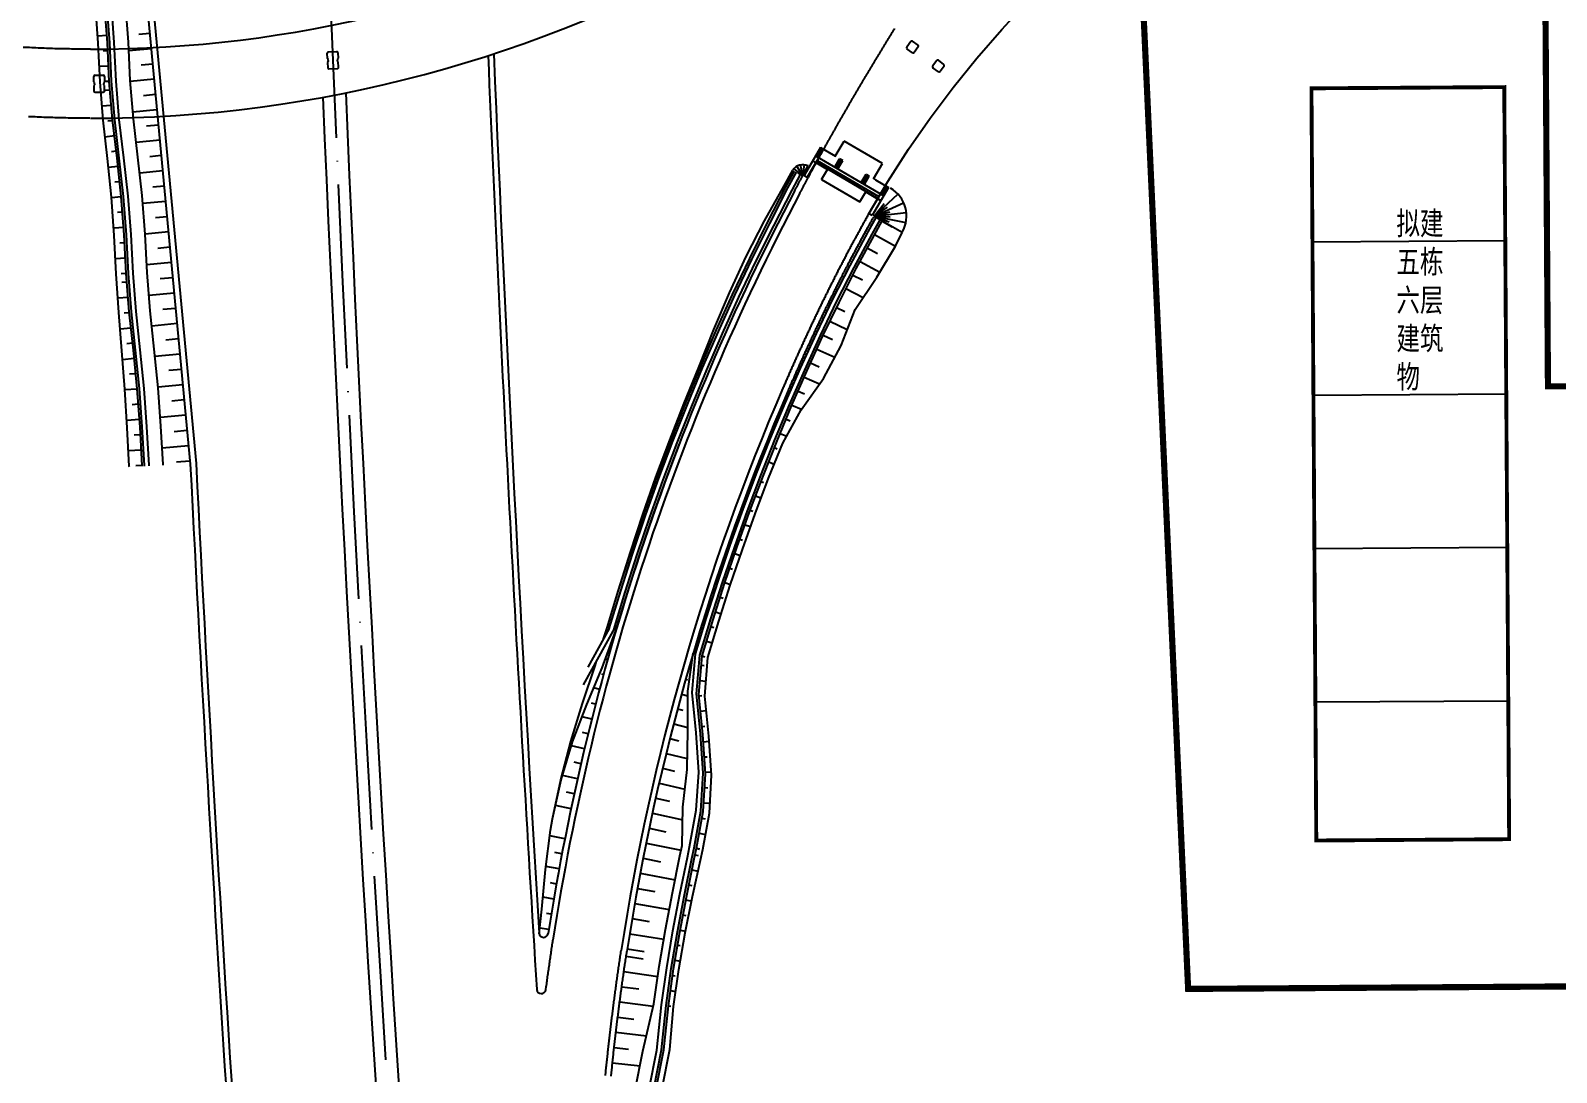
# Model space of a CAD drawing. Header units: inches. Extents: x 499362 to 502582, y 2541888 to 2545349.
# Drawn here: x 501310.8 to 501509.7, y 2543275.5 to 2543411.4 of the extents above; entities that cross this region are included whole.
import ezdxf

# ---------------------------------------------------------------- set-up
doc = ezdxf.new("R2010")
doc.units = ezdxf.units.IN
for name, pattern in [('ACAD_ISO04W100', [30, 24, -3, 0, -3]), ('DASH', [0.35, 0.25, -0.1]), ('HIDDEN', [9.525, 6.35, -3.175])]:
    doc.linetypes.add(name, pattern=pattern)
doc.layers.add('0-段落划分', color=2, linetype='Continuous')
doc.layers.add('桥-立柱', color=5, linetype='Continuous')
doc.styles.add('QQ', font='NSimSun.ttf', dxfattribs={"width": 0.75})

# ---------------------------------------------------------------- blocks, each defined once
blk = doc.blocks.new('A$C035667EC')
at = {"layer": '桥-立柱', "color": 1, "linetype": 'Continuous'}
for p, q in [((501425.56, 2543409.95), (501425.03, 2543409.22)), ((501426.5, 2543409.45), (501425.77, 2543409.98)), ((501349.48, 2543407.72), (501349.45, 2543408.42)), ((501349.58, 2543407.62), (501349.48, 2543407.72)), ((501349.59, 2543408.58), (501350.69, 2543408.62)), ((501350.88, 2543407.78), (501350.78, 2543407.67)), ((501350.78, 2543407.67), (501350.79, 2543407.52)), ((501350.85, 2543408.48), (501350.88, 2543407.78)), ((501425.79, 2543408.48), (501425.06, 2543409.01)), ((501426.53, 2543409.24), (501426, 2543408.51)), ((501349.6, 2543407.32), (501349.5, 2543407.22)), ((501349.5, 2543407.22), (501349.53, 2543406.52)), ((501349.59, 2543407.47), (501349.58, 2543407.62)), ((501349.59, 2543407.47), (501349.6, 2543407.32)), ((501349.68, 2543406.38), (501350.78, 2543406.42)), ((501350.79, 2543407.37), (501350.79, 2543407.52)), ((501350.9, 2543407.28), (501350.79, 2543407.37)), ((501350.93, 2543406.58), (501350.9, 2543407.28)), ((501428.94, 2543407.46), (501428.4, 2543406.74)), ((501429.16, 2543405.99), (501428.44, 2543406.53)), ((501429.87, 2543406.96), (501429.15, 2543407.49)), ((501429.9, 2543406.75), (501429.37, 2543406.03)), ((501319.03, 2543404.69), (501319.02, 2543405.39)), ((501319.13, 2543404.59), (501319.03, 2543404.69)), ((501319.13, 2543404.29), (501319.03, 2543404.19)), ((501319.03, 2543404.19), (501319.04, 2543403.49)), ((501319.13, 2543404.44), (501319.13, 2543404.59)), ((501319.13, 2543404.44), (501319.13, 2543404.29)), ((501319.17, 2543405.54), (501320.27, 2543405.55)), ((501320.43, 2543404.7), (501320.33, 2543404.6)), ((501320.33, 2543404.6), (501320.33, 2543404.45)), ((501320.33, 2543404.3), (501320.33, 2543404.45)), ((501320.43, 2543404.2), (501320.33, 2543404.3)), ((501320.42, 2543405.4), (501320.43, 2543404.7)), ((501320.44, 2543403.5), (501320.43, 2543404.2)), ((501319.19, 2543403.34), (501320.29, 2543403.35)), ((501413.77, 2543396.13), (501411.63, 2543392.49)), ((501413.98, 2543396), (501413.35, 2543394.93)), ((501413.77, 2543396.13), (501415.73, 2543394.98)), ((501415.71, 2543394.99), (501416.86, 2543396.96)), ((501421.86, 2543394.02), (501416.86, 2543396.96)), ((501413.57, 2543394.8), (501412.06, 2543392.24)), ((501412.76, 2543394.4), (501413.19, 2543394.15)), ((501413.13, 2543395.05), (501422.02, 2543389.84)), ((501413.18, 2543394.15), (501414.7, 2543393.27)), ((501413.21, 2543394.2), (501421.24, 2543389.49)), ((501413.36, 2543394.45), (501421.39, 2543389.75)), ((501415.65, 2543393.58), (501416.28, 2543394.66)), ((501415.86, 2543393.45), (501416.49, 2543394.53)), ((501416.06, 2543393.34), (501416.69, 2543394.41)), ((501416.69, 2543394.41), (501416.28, 2543394.66)), ((501420.71, 2543392.06), (501421.86, 2543394.02)), ((501411.63, 2543392.49), (501412.06, 2543392.24)), ((501413.93, 2543391.95), (501414.7, 2543393.27)), ((501413.93, 2543391.95), (501418.93, 2543389.02)), ((501419.09, 2543391.56), (501419.73, 2543392.64)), ((501419.29, 2543391.44), (501419.93, 2543392.52)), ((501419.51, 2543391.31), (501420.14, 2543392.39)), ((501419.73, 2543392.64), (501420.14, 2543392.39)), ((501420.69, 2543392.07), (501420.97, 2543391.91)), ((501420.97, 2543391.91), (501422.65, 2543390.92)), ((501418.93, 2543389.02), (501419.7, 2543390.33)), ((501419.7, 2543390.33), (501421.21, 2543389.45)), ((501421.59, 2543390.1), (501420.09, 2543387.53)), ((501422.65, 2543390.92), (501420.52, 2543387.28)), ((501422.44, 2543391.05), (501421.81, 2543389.97)), ((501421.21, 2543389.45), (501421.64, 2543389.2)), ((501421.64, 2543389.2), (501421.21, 2543389.45)), ((501420.52, 2543387.28), (501420.09, 2543387.53))]:
    blk.add_line(p, q, dxfattribs=at)
for centre, start, end in [((501425.69, 2543409.86), 53.6072, 143.6072), ((501349.6, 2543408.43), 92.4016, 182.4016), ((501350.7, 2543408.47), 2.4016, 92.4016), ((501425.15, 2543409.14), 143.6072, 233.6072), ((501425.88, 2543408.6), 233.6072, 323.6072), ((501426.41, 2543409.33), 323.6072, 53.6072), ((501349.68, 2543406.53), 182.4016, 272.4016), ((501350.78, 2543406.57), 272.4016, 2.4016), ((501428.52, 2543406.65), 143.6072, 233.6072), ((501429.06, 2543407.37), 53.6072, 143.6072), ((501429.25, 2543406.12), 233.6072, 323.6072), ((501429.78, 2543406.84), 323.6072, 53.6072), ((501319.17, 2543405.39), 90.3588, 180.3588), ((501320.27, 2543405.4), 0.3588, 90.3588), ((501319.19, 2543403.49), 180.3588, 270.3588), ((501320.29, 2543403.5), 270.3588, 0.3588)]:
    blk.add_arc(centre, 0.15, start, end, dxfattribs=at)
blk = doc.blocks.new('A$C3A006F90')
at = {"layer": '0-段落划分', "color": 2}
for p, q in [((501324.08, 2543434.89), (501331.6, 2543354.85)), ((501324.83, 2543434.96), (501332.35, 2543354.92))]:
    blk.add_line(p, q, dxfattribs=at)
at = {"layer": '0-段落划分', "color": 2, "linetype": 'Continuous'}
for p, q in [((501320.73, 2543410.74), (501319.53, 2543410.65)), ((501326.33, 2543411), (501324.9, 2543410.86)), ((501320.85, 2543408.74), (501320.25, 2543408.71)), ((501326.51, 2543409.01), (501323.58, 2543408.73)), ((501320.94, 2543406.74), (501319.75, 2543406.69)), ((501326.7, 2543407.01), (501325.19, 2543406.87)), ((501321.04, 2543404.75), (501320.44, 2543404.72)), ((501326.89, 2543405.02), (501323.78, 2543404.73)), ((501321.13, 2543403.6), (501320.54, 2543403.55)), ((501327.08, 2543403.03), (501325.51, 2543402.88)), ((501321.3, 2543401.61), (501320.09, 2543401.51)), ((501327.26, 2543401.04), (501324.11, 2543400.74)), ((501321.47, 2543399.61), (501320.86, 2543399.54)), ((501327.45, 2543399.05), (501325.88, 2543398.9)), ((501321.71, 2543397.63), (501320.48, 2543397.48)), ((501327.64, 2543397.06), (501324.55, 2543396.77)), ((501321.94, 2543395.64), (501321.32, 2543395.57)), ((501327.82, 2543395.07), (501326.31, 2543394.92)), ((501411.46, 2543392.43), (501411.18, 2543393.86)), ((501411.46, 2543392.43), (501411.68, 2543393.87)), ((501411.46, 2543392.43), (501412.15, 2543393.71)), ((501322.17, 2543393.65), (501320.92, 2543393.52)), ((501328.01, 2543393.08), (501325.01, 2543392.79)), ((501411.46, 2543392.43), (501410.33, 2543393.36)), ((501411.46, 2543392.43), (501410.71, 2543393.68)), ((501411.46, 2543392.43), (501410.83, 2543392.79)), ((501411.46, 2543392.43), (501410.98, 2543392.98)), ((501411.46, 2543392.43), (501411.2, 2543393.11)), ((501411.46, 2543392.43), (501411.44, 2543393.16)), ((501411.46, 2543392.43), (501411.69, 2543393.12)), ((501322.39, 2543391.67), (501321.76, 2543391.6)), ((501328.2, 2543391.08), (501326.71, 2543390.94)), ((501420.76, 2543387.17), (501423.88, 2543390.04)), ((501322.61, 2543389.68), (501321.32, 2543389.58)), ((501328.38, 2543389.09), (501325.41, 2543388.81)), ((501420.76, 2543387.17), (501424.62, 2543388.93)), ((501420.76, 2543387.17), (501422.08, 2543388.83)), ((501420.76, 2543387.17), (501422.53, 2543388.34)), ((501322.76, 2543387.68), (501322.12, 2543387.63)), ((501328.57, 2543387.1), (501327.07, 2543386.96)), ((501420.76, 2543387.17), (501422.81, 2543387.74)), ((501420.76, 2543387.17), (501424.97, 2543387.65)), ((501420.76, 2543387.17), (501424.45, 2543385.08)), ((501420.76, 2543387.17), (501422.75, 2543386.43)), ((501420.76, 2543387.17), (501424.92, 2543386.33)), ((501420.76, 2543387.17), (501422.88, 2543387.08)), ((501421.81, 2543386.53), (501423.13, 2543385.8)), ((501322.92, 2543385.69), (501321.62, 2543385.59)), ((501328.76, 2543385.11), (501325.73, 2543384.83)), ((501420.84, 2543384.79), (501423.55, 2543383.27)), ((501323.05, 2543383.69), (501322.4, 2543383.66)), ((501328.95, 2543383.12), (501327.39, 2543382.97)), ((501419.88, 2543383.03), (501421.22, 2543382.31)), ((501323.15, 2543381.7), (501321.85, 2543381.63)), ((501329.13, 2543381.13), (501325.93, 2543380.83)), ((501418.94, 2543381.27), (501421.52, 2543379.88)), ((501323.26, 2543379.7), (501322.6, 2543379.67)), ((501323.35, 2543378.57), (501322.69, 2543378.52)), ((501329.32, 2543379.14), (501327.69, 2543378.98)), ((501418.01, 2543379.5), (501419.24, 2543378.87)), ((501323.5, 2543376.58), (501322.15, 2543376.47)), ((501329.51, 2543377.15), (501326.22, 2543376.84)), ((501417.1, 2543377.72), (501419.35, 2543376.57)), ((501323.66, 2543374.58), (501322.97, 2543374.51)), ((501329.69, 2543375.15), (501328.03, 2543375)), ((501415.88, 2543375.27), (501416.94, 2543374.76)), ((501323.87, 2543372.59), (501322.45, 2543372.44)), ((501329.88, 2543373.16), (501326.59, 2543372.85)), ((501415.01, 2543373.47), (501417.28, 2543372.38)), ((501324.08, 2543370.6), (501323.35, 2543370.53)), ((501330.07, 2543371.17), (501328.43, 2543371.02)), ((501413.31, 2543369.85), (501415.65, 2543368.78)), ((501414.14, 2543371.66), (501415.35, 2543371.09)), ((501324.29, 2543368.61), (501322.77, 2543368.46)), ((501330.25, 2543369.18), (501327, 2543368.87)), ((501412.47, 2543368.03), (501413.59, 2543367.52)), ((501324.48, 2543366.62), (501323.7, 2543366.55)), ((501330.44, 2543367.19), (501328.82, 2543367.04)), ((501411.66, 2543366.2), (501413.67, 2543365.33)), ((501324.68, 2543364.63), (501323.07, 2543364.51)), ((501330.63, 2543365.2), (501327.4, 2543364.89)), ((501410.86, 2543364.37), (501411.68, 2543364.01)), ((501324.83, 2543362.64), (501324.01, 2543362.58)), ((501330.81, 2543363.21), (501329.18, 2543363.05)), ((501410.06, 2543362.54), (501411.32, 2543361.99)), ((501324.98, 2543360.65), (501323.33, 2543360.52)), ((501331, 2543361.22), (501327.7, 2543360.91)), ((501409.29, 2543360.69), (501409.82, 2543360.47)), ((501325.11, 2543358.65), (501324.28, 2543358.6)), ((501331.19, 2543359.22), (501329.51, 2543359.07)), ((501408.52, 2543358.85), (501409.39, 2543358.48)), ((501325.22, 2543356.65), (501323.55, 2543356.56)), ((501331.38, 2543357.23), (501327.94, 2543356.91)), ((501407.77, 2543356.99), (501408.15, 2543356.84)), ((501325.33, 2543354.66), (501324.49, 2543354.61)), ((501331.56, 2543355.24), (501329.81, 2543355.08)), ((501407.03, 2543355.13), (501407.75, 2543354.85)), ((501406.03, 2543352.57), (501406.37, 2543352.44)), ((501405.32, 2543350.7), (501406.02, 2543350.43)), ((501404.61, 2543348.83), (501404.96, 2543348.69)), ((501403.94, 2543346.94), (501404.65, 2543346.69)), ((501403.26, 2543345.06), (501403.62, 2543344.93)), ((501402.6, 2543343.17), (501403.32, 2543342.93)), ((501401.96, 2543341.28), (501402.32, 2543341.16)), ((501401.31, 2543339.39), (501402.05, 2543339.14)), ((501400.7, 2543337.48), (501401.07, 2543337.36)), ((501400.09, 2543335.58), (501400.83, 2543335.34)), ((501386.24, 2543333.39), (501383.45, 2543328.37)), ((501399.49, 2543333.67), (501399.87, 2543333.56)), ((501386.56, 2543331.25), (501386.5, 2543331.27)), ((501398.91, 2543331.76), (501399.66, 2543331.53)), ((501386.02, 2543329.33), (501385.74, 2543329.4)), ((501396.76, 2543328.71), (501396.97, 2543328.65)), ((501398.23, 2543328.61), (501398.61, 2543328.58)), ((501398.33, 2543329.84), (501398.71, 2543329.73)), ((501385.48, 2543327.4), (501385.25, 2543327.46)), ((501396.21, 2543326.79), (501396.45, 2543326.72)), ((501398.06, 2543326.62), (501398.83, 2543326.55)), ((501384.96, 2543325.47), (501384.22, 2543325.67)), ((501395.67, 2543324.86), (501396.49, 2543324.64)), ((501397.93, 2543324.63), (501398.31, 2543324.66)), ((501384.45, 2543323.53), (501383.94, 2543323.67)), ((501395.15, 2543322.93), (501395.82, 2543322.76)), ((501398.12, 2543322.64), (501398.87, 2543322.71)), ((501383.96, 2543321.6), (501382.7, 2543321.91)), ((501394.64, 2543321), (501396.48, 2543320.52)), ((501398.32, 2543320.65), (501398.7, 2543320.68)), ((501383.01, 2543317.71), (501381.3, 2543318.12)), ((501383.48, 2543319.66), (501382.73, 2543319.84)), ((501394.15, 2543319.06), (501395.3, 2543318.77)), ((501398.49, 2543318.65), (501399.26, 2543318.71)), ((501393.67, 2543317.12), (501396.41, 2543316.45)), ((501398.63, 2543316.66), (501399.02, 2543316.69)), ((501382.1, 2543313.81), (501380.15, 2543314.25)), ((501382.55, 2543315.76), (501381.64, 2543315.98)), ((501393.2, 2543315.18), (501394.76, 2543314.8)), ((501398.76, 2543314.66), (501399.56, 2543314.72)), ((501392.74, 2543313.23), (501396.1, 2543312.45)), ((501398.67, 2543312.67), (501399.08, 2543312.64)), ((501381.25, 2543309.91), (501379.23, 2543310.33)), ((501381.67, 2543311.86), (501380.67, 2543312.08)), ((501392.3, 2543311.28), (501394.09, 2543310.88)), ((501398.54, 2543310.67), (501399.37, 2543310.62)), ((501391.87, 2543309.33), (501395.81, 2543308.47)), ((501398.32, 2543308.69), (501398.73, 2543308.61)), ((501380.45, 2543305.99), (501378.47, 2543306.38)), ((501391.45, 2543307.37), (501393.61, 2543306.92)), ((501397.96, 2543306.72), (501398.79, 2543306.57)), ((501380.07, 2543304.02), (501379.15, 2543304.2)), ((501391.04, 2543305.41), (501395.6, 2543304.49)), ((501397.6, 2543304.75), (501398.01, 2543304.66)), ((501397.6, 2543304.75), (501398.01, 2543304.68)), ((501379.7, 2543302.06), (501377.98, 2543302.38)), ((501390.65, 2543303.45), (501392.93, 2543303)), ((501397.42, 2543303.91), (501397.84, 2543303.82)), ((501379.35, 2543300.09), (501378.57, 2543300.23)), ((501390.28, 2543301.49), (501394.81, 2543300.63)), ((501397.02, 2543301.95), (501397.83, 2543301.78)), ((501379, 2543298.12), (501377.6, 2543298.36)), ((501389.91, 2543299.52), (501392.17, 2543299.11)), ((501396.62, 2543299.99), (501397.01, 2543299.91)), ((501378.67, 2543296.15), (501378.04, 2543296.25)), ((501389.56, 2543297.55), (501394.05, 2543296.76)), ((501396.22, 2543298.03), (501396.99, 2543297.88)), ((501378.35, 2543294.17), (501377.19, 2543294.36)), ((501389.22, 2543295.58), (501391.45, 2543295.2)), ((501395.85, 2543296.06), (501396.22, 2543295.99)), ((501388.9, 2543293.61), (501393.34, 2543292.89)), ((501395.48, 2543294.1), (501396.19, 2543293.96)), ((501388.44, 2543290.67), (501390.65, 2543290.33)), ((501388.58, 2543291.63), (501390.8, 2543291.29)), ((501395.14, 2543292.12), (501395.49, 2543292.07)), ((501388.15, 2543288.69), (501392.57, 2543288.05)), ((501394.81, 2543290.15), (501395.49, 2543290.04)), ((501387.87, 2543286.71), (501390.08, 2543286.41)), ((501394.51, 2543288.18), (501394.84, 2543288.13)), ((501387.6, 2543284.73), (501391.98, 2543284.15)), ((501394.22, 2543286.2), (501394.89, 2543286.1)), ((501387.35, 2543282.75), (501389.44, 2543282.48)), ((501393.94, 2543284.22), (501394.28, 2543284.17)), ((501387.11, 2543280.76), (501391.09, 2543280.29)), ((501386.88, 2543278.77), (501388.76, 2543278.56)), ((501386.66, 2543276.79), (501390.25, 2543276.4))]:
    blk.add_line(p, q, dxfattribs=at)
at = {"layer": '0-段落划分', "color": 2, "linetype": 'HIDDEN', "ltscale": 10}
for p, q in [((501477.93, 2543383.84), (501503.07, 2543384)), ((501478.06, 2543363.84), (501503.2, 2543364)), ((501478.19, 2543343.84), (501503.33, 2543344)), ((501478.32, 2543323.84), (501503.46, 2543324))]:
    blk.add_line(p, q, dxfattribs=at)
at = {"layer": '0-段落划分', "color": 2, "flags": 128}
for points in [[(501318.58, 2543408.94, 0.001704), (501317.48, 2543408.94, 0.001684), (501316.39, 2543408.96, 0.001674), (501315.3, 2543408.98, 0.001665), (501314.2, 2543409, 0.001656), (501313.11, 2543409.04, 0.001646), (501312.02, 2543409.08, 0.001637), (501310.93, 2543409.13, 0.001628), (501309.83, 2543409.18, 0.001618)], [(501411.1, 2543390.16, 0.00033), (501411.29, 2543390.52, 0.000329), (501411.48, 2543390.88, 0.000328), (501411.67, 2543391.24, 0.000326), (501411.86, 2543391.59, 0.000324), (501412.05, 2543391.95, 0.000322), (501412.25, 2543392.31, 0.00032), (501412.44, 2543392.67, 0.000318), (501412.63, 2543393.03, 0.000316), (501412.83, 2543393.38, 0.000315), (501413.02, 2543393.74, 0.000313), (501413.22, 2543394.1, 0.000311), (501413.41, 2543394.45, 0.000309), (501413.61, 2543394.81, 0.000307), (501413.8, 2543395.17, 0.000305), (501414, 2543395.52, 0.000303), (501414.2, 2543395.88, 0.000302), (501414.4, 2543396.23, 0.0003), (501414.59, 2543396.59, 0.000298), (501414.79, 2543396.94, 0.000296), (501414.99, 2543397.3, 0.000294), (501415.19, 2543397.65, 0.000292), (501415.39, 2543398.01, 0.000291), (501415.59, 2543398.36, 0.000289), (501415.79, 2543398.71, 0.000287), (501415.99, 2543399.07, 0.000285), (501416.19, 2543399.42, 0.000283), (501416.39, 2543399.77, 0.000281), (501416.6, 2543400.13, 0.000279), (501416.8, 2543400.48, 0.000278), (501417, 2543400.83, 0.000276), (501417.2, 2543401.18, 0.000274), (501417.41, 2543401.53, 0.000272), (501417.61, 2543401.89, 0.00027), (501417.82, 2543402.24, 0.000268), (501418.02, 2543402.59, 0.000266), (501418.23, 2543402.94, 0.000265), (501418.43, 2543403.29, 0.000263), (501418.64, 2543403.64, 0.000261), (501418.84, 2543403.99, 0.000259), (501419.05, 2543404.34, 0.000257), (501419.26, 2543404.69, 0.000255), (501419.46, 2543405.04, 0.000253), (501419.67, 2543405.39, 0.000252), (501419.88, 2543405.74, 0.00025), (501420.09, 2543406.09, 0.000248), (501420.3, 2543406.44, 0.000246), (501420.51, 2543406.79, 0.000244), (501420.72, 2543407.13, 0.000242), (501420.92, 2543407.48, 0.00024), (501421.13, 2543407.83, 0.000239), (501421.35, 2543408.18, 0.000237), (501421.56, 2543408.52, 0.000235), (501421.77, 2543408.87, 0.000233), (501421.98, 2543409.22, 0.000231), (501422.19, 2543409.57, 0.000229), (501422.4, 2543409.91, 0.000228), (501422.61, 2543410.26, 0.000226), (501422.83, 2543410.61, 0.000224), (501423.04, 2543410.95, 0.000222), (501423.25, 2543411.3, 0.00022), (501423.47, 2543411.64, 0.000218)], [(501318.51, 2543399.94, 0.001804), (501317.41, 2543399.94, 0.001883), (501316.26, 2543399.96, 0.001871), (501315.11, 2543399.98, 0.001859), (501313.95, 2543400.01, 0.001848), (501312.8, 2543400.04, 0.001836), (501311.65, 2543400.09, 0.001825), (501310.49, 2543400.14, 0.001813)], [(501410.44, 2543390.51, 0.000331), (501410.63, 2543390.87, 0.000331), (501410.82, 2543391.23, 0.000329), (501411.01, 2543391.59, 0.000327), (501411.2, 2543391.95, 0.000325), (501411.39, 2543392.31, 0.000112), (501411.46, 2543392.43, 0.000112)], [(501420.04, 2543387.42, -0.000122), (501419.99, 2543387.33, -0.000344), (501419.86, 2543387.09, -0.000343), (501419.72, 2543386.85, -0.000342), (501419.59, 2543386.61, -0.000341), (501419.45, 2543386.37, -0.000339), (501419.32, 2543386.13, -0.000338), (501419.18, 2543385.89, -0.000337), (501419.05, 2543385.64, -0.000336), (501418.92, 2543385.4, -0.000334), (501418.78, 2543385.16, -0.000333), (501418.65, 2543384.92, -0.000332), (501418.52, 2543384.67, -0.000331), (501418.39, 2543384.43, -0.000329), (501418.26, 2543384.19, -0.000328), (501418.12, 2543383.95, -0.000327), (501417.99, 2543383.7, -0.000325), (501417.86, 2543383.46, -0.000324), (501417.73, 2543383.21, -0.000323), (501417.6, 2543382.97, -0.000322), (501417.47, 2543382.73, -0.00032), (501417.34, 2543382.48, -0.000319), (501417.21, 2543382.24, -0.000318), (501417.08, 2543381.99, -0.000317), (501416.96, 2543381.75, -0.000315), (501416.83, 2543381.5, -0.000314), (501416.7, 2543381.26, -0.000313), (501416.57, 2543381.01, -0.000312), (501416.44, 2543380.77, -0.00031), (501416.32, 2543380.52, -0.000309), (501416.19, 2543380.28, -0.000308), (501416.06, 2543380.03, -0.000307), (501415.94, 2543379.78, -0.000305), (501415.81, 2543379.54, -0.000304), (501415.69, 2543379.29, -0.000303), (501415.56, 2543379.04, -0.000301), (501415.44, 2543378.8, -0.0003), (501415.31, 2543378.55, -0.000299), (501415.19, 2543378.3, -0.000298), (501415.06, 2543378.06, -0.000296), (501414.94, 2543377.81, -0.000295), (501414.82, 2543377.56, -0.000294), (501414.69, 2543377.31, -0.000293), (501414.57, 2543377.07, -0.000291), (501414.45, 2543376.82, -0.00029), (501414.33, 2543376.57, -0.000289), (501414.2, 2543376.32, -0.000288), (501414.08, 2543376.07, -0.000286), (501413.96, 2543375.82, -0.000285), (501413.84, 2543375.58, -0.000284), (501413.72, 2543375.33, -0.000283), (501413.6, 2543375.08, -0.000281), (501413.48, 2543374.83, -0.00028), (501413.36, 2543374.58, -0.000279), (501413.24, 2543374.33, -0.000277), (501413.12, 2543374.08, -0.000276), (501413, 2543373.83, -0.000275), (501412.88, 2543373.58, -0.000274), (501412.76, 2543373.33, -0.000272), (501412.64, 2543373.08, -0.000271), (501412.53, 2543372.83, -0.00027), (501412.41, 2543372.58, -0.000269), (501412.29, 2543372.33, -0.000267), (501412.17, 2543372.08, -0.000266), (501412.06, 2543371.83, -0.000265), (501411.94, 2543371.58, -0.000264), (501411.82, 2543371.33, -0.000262), (501411.71, 2543371.08, -0.000261), (501411.59, 2543370.82, -0.00026), (501411.48, 2543370.57, -0.000258), (501411.36, 2543370.32, -0.000257), (501411.25, 2543370.07, -0.000256), (501411.13, 2543369.82, -0.000255), (501411.02, 2543369.57, -0.000253), (501410.9, 2543369.31, -0.000252), (501410.79, 2543369.06, -0.000251), (501410.67, 2543368.81, -0.00025), (501410.56, 2543368.56, -0.000248), (501410.45, 2543368.3, -0.000247), (501410.33, 2543368.05, -0.000246), (501410.22, 2543367.8, -0.000245), (501410.11, 2543367.55, -0.000243), (501410, 2543367.29, -0.000242), (501409.88, 2543367.04, -0.000241), (501409.77, 2543366.79, -0.000239), (501409.66, 2543366.53, -0.000238), (501409.55, 2543366.28, -0.000237), (501409.44, 2543366.03, -0.000236), (501409.33, 2543365.77, -0.000234), (501409.22, 2543365.52, -0.000233), (501409.11, 2543365.27, -0.000232), (501409, 2543365.01, -0.000231), (501408.89, 2543364.76)], [(501420.69, 2543387.05, -0.000121), (501420.65, 2543386.97, -0.000342), (501420.51, 2543386.73, -0.000341), (501420.38, 2543386.49, -0.000339), (501420.24, 2543386.25, -0.000338), (501420.11, 2543386, -0.000337), (501419.97, 2543385.76, -0.000336), (501419.84, 2543385.52, -0.000334), (501419.71, 2543385.28, -0.000333), (501419.57, 2543385.04, -0.000332), (501419.44, 2543384.8, -0.000331), (501419.31, 2543384.56, -0.000329), (501419.18, 2543384.32, -0.000328), (501419.05, 2543384.07, -0.000327), (501418.92, 2543383.83, -0.000326), (501418.78, 2543383.59, -0.000324), (501418.65, 2543383.35, -0.000323), (501418.52, 2543383.1, -0.000322), (501418.39, 2543382.86, -0.000321), (501418.26, 2543382.62, -0.000319), (501418.13, 2543382.37, -0.000318), (501418.01, 2543382.13, -0.000317), (501417.88, 2543381.89, -0.000316), (501417.75, 2543381.64, -0.000314), (501417.62, 2543381.4, -0.000313), (501417.49, 2543381.16, -0.000312), (501417.36, 2543380.91, -0.000311), (501417.24, 2543380.67, -0.000309), (501417.11, 2543380.42, -0.000308), (501416.98, 2543380.18, -0.000307), (501416.86, 2543379.93, -0.000306), (501416.73, 2543379.69, -0.000305), (501416.61, 2543379.44, -0.000303), (501416.48, 2543379.2, -0.000302), (501416.36, 2543378.95, -0.000301), (501416.23, 2543378.71, -0.0003), (501416.11, 2543378.46, -0.000298), (501415.98, 2543378.21, -0.000297), (501415.86, 2543377.97, -0.000296), (501415.74, 2543377.72, -0.000295), (501415.61, 2543377.47, -0.000293), (501415.49, 2543377.23, -0.000292), (501415.37, 2543376.98, -0.000291), (501415.24, 2543376.73, -0.00029), (501415.12, 2543376.49, -0.000288), (501415, 2543376.24, -0.000287), (501414.88, 2543375.99, -0.000286), (501414.76, 2543375.74, -0.000285), (501414.64, 2543375.5, -0.000283), (501414.51, 2543375.25, -0.000282), (501414.39, 2543375, -0.000281), (501414.27, 2543374.75, -0.00028), (501414.15, 2543374.5, -0.000278), (501414.03, 2543374.25, -0.000277), (501413.92, 2543374.01, -0.000276), (501413.8, 2543373.76, -0.000275), (501413.68, 2543373.51, -0.000273), (501413.56, 2543373.26, -0.000272), (501413.44, 2543373.01, -0.000271), (501413.32, 2543372.76, -0.00027), (501413.21, 2543372.51, -0.000268), (501413.09, 2543372.26, -0.000267), (501412.97, 2543372.01, -0.000266), (501412.85, 2543371.76, -0.000265), (501412.74, 2543371.51, -0.000263), (501412.62, 2543371.26, -0.000262), (501412.5, 2543371.01, -0.000261), (501412.39, 2543370.76, -0.00026), (501412.27, 2543370.51, -0.000258), (501412.16, 2543370.26, -0.000257), (501412.04, 2543370.01, -0.000256), (501411.93, 2543369.76, -0.000255), (501411.81, 2543369.51, -0.000253), (501411.7, 2543369.26, -0.000252), (501411.58, 2543369, -0.000251), (501411.47, 2543368.75, -0.00025), (501411.36, 2543368.5, -0.000248), (501411.24, 2543368.25, -0.000247), (501411.13, 2543368, -0.000246), (501411.02, 2543367.75, -0.000244), (501410.91, 2543367.49, -0.000243), (501410.79, 2543367.24, -0.000242), (501410.68, 2543366.99, -0.000241), (501410.57, 2543366.74, -0.000239), (501410.46, 2543366.48, -0.000238), (501410.35, 2543366.23, -0.000237), (501410.24, 2543365.98, -0.000236), (501410.12, 2543365.73, -0.000234), (501410.01, 2543365.47, -0.000233), (501409.9, 2543365.22, -0.000232), (501409.79, 2543364.97, -0.000231), (501409.68, 2543364.71, -0.000231), (501409.57, 2543364.46, -0.000231)], [(501377.98, 2543286.33), (501378.03, 2543286.7, 0.000631), (501378.13, 2543287.46, 0.000635), (501378.23, 2543288.22, 0.000639), (501378.34, 2543288.98, 0.000642), (501378.45, 2543289.74, 0.000646), (501378.56, 2543290.5, 0.00065), (501378.67, 2543291.26, 0.000653), (501378.78, 2543292.03, 0.00064), (501378.89, 2543292.77, 0.00064)], [(501385.73, 2543275.12, 0.00055), (501385.81, 2543275.86, 0.000554), (501385.89, 2543276.6, 0.000557), (501385.97, 2543277.35, 0.00056), (501386.05, 2543278.09, 0.000564), (501386.13, 2543278.83, 0.000567), (501386.21, 2543279.57, 0.00057), (501386.3, 2543280.32, 0.000573), (501386.39, 2543281.06, 0.000577), (501386.47, 2543281.8, 0.00058), (501386.57, 2543282.54, 0.000583), (501386.66, 2543283.28, 0.000586), (501386.75, 2543284.02, 0.00059), (501386.85, 2543284.77, 0.000593), (501386.95, 2543285.51, 0.000596), (501387.05, 2543286.25, 0.000599), (501387.15, 2543286.99, 0.000603), (501387.25, 2543287.73, 0.000606), (501387.36, 2543288.47, 0.000609), (501387.46, 2543289.21, 0.000612), (501387.57, 2543289.94, 0.000616), (501387.68, 2543290.68, 0.000621), (501387.79, 2543291.42, 0.000621)], [(501386.48, 2543275.04, 0.000548), (501386.56, 2543275.78, 0.000551), (501386.63, 2543276.52, 0.000555), (501386.71, 2543277.27, 0.000558), (501386.79, 2543278.01, 0.000561), (501386.87, 2543278.75, 0.000564), (501386.96, 2543279.49, 0.000567), (501387.04, 2543280.23, 0.000571), (501387.13, 2543280.97, 0.000574), (501387.22, 2543281.71, 0.000577), (501387.31, 2543282.45, 0.00058), (501387.4, 2543283.19, 0.000584), (501387.5, 2543283.93, 0.000587), (501387.59, 2543284.67, 0.00059), (501387.69, 2543285.41, 0.000593), (501387.79, 2543286.15, 0.000596), (501387.89, 2543286.88, 0.0006), (501387.99, 2543287.62, 0.000603), (501388.1, 2543288.36, 0.000606), (501388.2, 2543289.1, 0.000609), (501388.31, 2543289.83, 0.000613), (501388.42, 2543290.57, 0.000619), (501388.54, 2543291.31, 0.000619)]]:
    blk.add_lwpolyline(points, format="xyb", dxfattribs=at)
blk.add_lwpolyline([(501420.04, 2543387.42), (501422.57, 2543391.7), (501425.25, 2543395.89), (501428.08, 2543399.97), (501431.06, 2543403.94), (501434.17, 2543407.79), (501437.42, 2543411.53), (501440.78, 2543415.15), (501444.25, 2543418.66), (501447.81, 2543422.07), (501451.46, 2543425.37), (501455.19, 2543428.58), (501458.99, 2543431.7)], dxfattribs=at)
at = {"layer": '0-段落划分', "color": 2, "linetype": 'Continuous', "flags": 128}
for points in [[(501319.84, 2543404.7), (501319.6, 2543409.72), (501319.23, 2543414.73), (501318.7, 2543419.74), (501318.13, 2543424.75), (501317.73, 2543429.76), (501317.73, 2543429.76)], [(501321.04, 2543404.75), (501320.8, 2543409.76), (501320.44, 2543414.78), (501319.93, 2543419.79), (501319.38, 2543424.79), (501319, 2543429.81), (501319, 2543429.81)], [(501321.34, 2543404.76), (501321.1, 2543409.78), (501320.74, 2543414.79), (501320.23, 2543419.8), (501319.68, 2543424.81), (501319.3, 2543429.82), (501319.3, 2543429.82)], [(501321.34, 2543404.76), (501321.1, 2543409.78), (501320.74, 2543414.79), (501320.23, 2543419.8), (501319.68, 2543424.81), (501319.3, 2543429.82), (501319.3, 2543429.82)], [(501321.94, 2543404.78), (501321.7, 2543409.8), (501321.34, 2543414.81), (501320.83, 2543419.82), (501320.28, 2543424.83), (501319.9, 2543429.84), (501319.9, 2543429.84)], [(501321.94, 2543404.78), (501321.7, 2543409.8), (501321.34, 2543414.81), (501320.83, 2543419.82), (501320.28, 2543424.83), (501319.9, 2543429.84), (501319.9, 2543429.84)], [(501323.77, 2543404.86), (501323.53, 2543409.88), (501323.17, 2543414.89), (501322.66, 2543419.9), (501322.11, 2543424.9), (501321.73, 2543429.91), (501321.73, 2543429.91)], [(501321.95, 2543379.64), (501321.69, 2543384.66), (501321.31, 2543389.67), (501320.8, 2543394.68), (501320.24, 2543399.68), (501319.84, 2543404.7), (501319.84, 2543404.7)], [(501323.26, 2543379.7), (501323, 2543384.72), (501322.6, 2543389.73), (501322.05, 2543394.73), (501321.45, 2543399.73), (501321.04, 2543404.75), (501321.04, 2543404.75)], [(501323.56, 2543379.71), (501323.3, 2543384.73), (501322.9, 2543389.74), (501322.35, 2543394.75), (501321.75, 2543399.75), (501321.34, 2543404.76), (501321.34, 2543404.76)], [(501323.56, 2543379.71), (501323.3, 2543384.73), (501322.9, 2543389.74), (501322.35, 2543394.75), (501321.75, 2543399.75), (501321.34, 2543404.76), (501321.34, 2543404.76)], [(501324.16, 2543379.74), (501323.9, 2543384.76), (501323.5, 2543389.77), (501322.95, 2543394.77), (501322.35, 2543399.77), (501321.94, 2543404.78), (501321.94, 2543404.78)], [(501324.16, 2543379.74), (501323.9, 2543384.76), (501323.5, 2543389.77), (501322.95, 2543394.77), (501322.35, 2543399.77), (501321.94, 2543404.78), (501321.94, 2543404.78)], [(501325.99, 2543379.83), (501325.73, 2543384.84), (501325.33, 2543389.85), (501324.78, 2543394.85), (501324.18, 2543399.85), (501323.77, 2543404.86), (501323.77, 2543404.86)], [(501404.1, 2543381.9), (501406.48, 2543386.56), (501409.04, 2543391.14), (501410.19, 2543393.15)], [(501404.56, 2543381.67), (501406.89, 2543386.34), (501409.28, 2543391.01), (501410.39, 2543393.04)], [(501404.83, 2543381.54), (501407.16, 2543386.2), (501409.54, 2543390.86), (501410.65, 2543392.89)], [(501404.83, 2543381.54), (501407.16, 2543386.2), (501409.54, 2543390.86), (501410.65, 2543392.89)], [(501405.36, 2543381.28), (501407.69, 2543385.93), (501410.07, 2543390.57), (501411.17, 2543392.6)], [(501405.36, 2543381.28), (501407.69, 2543385.93), (501410.07, 2543390.57), (501411.17, 2543392.6)], [(501415.39, 2543376.33), (501417.63, 2543380.75), (501419.98, 2543385.11), (501421.05, 2543387.01)], [(501415.39, 2543376.33), (501417.63, 2543380.75), (501419.98, 2543385.11), (501421.05, 2543387.01)], [(501415.93, 2543376.07), (501418.16, 2543380.47), (501420.51, 2543384.82), (501421.57, 2543386.71)], [(501415.93, 2543376.07), (501418.16, 2543380.47), (501420.51, 2543384.82), (501421.57, 2543386.71)], [(501416.2, 2543375.93), (501418.43, 2543380.33), (501420.77, 2543384.67), (501421.83, 2543386.57)], [(501418.3, 2543375.01), (501421.13, 2543379.24), (501423.55, 2543383.27), (501424.44, 2543385.05)], [(501394.12, 2543357.98), (501396.01, 2543362.79), (501397.94, 2543367.59), (501399.88, 2543372.38), (501401.91, 2543377.17), (501404.1, 2543381.9), (501404.1, 2543381.9)], [(501328.06, 2543354.79), (501327.78, 2543359.81), (501327.41, 2543364.81), (501326.91, 2543369.82), (501326.38, 2543374.82), (501325.99, 2543379.83), (501325.99, 2543379.83)], [(501394.26, 2543357.93), (501396.16, 2543362.73), (501398.14, 2543367.5), (501400.18, 2543372.25), (501402.31, 2543376.98), (501404.56, 2543381.67), (501404.56, 2543381.67)], [(501394.54, 2543357.82), (501396.44, 2543362.62), (501398.41, 2543367.39), (501400.46, 2543372.13), (501402.59, 2543376.85), (501404.83, 2543381.54), (501404.83, 2543381.54)], [(501394.54, 2543357.82), (501396.44, 2543362.62), (501398.41, 2543367.39), (501400.46, 2543372.13), (501402.59, 2543376.85), (501404.83, 2543381.54), (501404.83, 2543381.54)], [(501395.1, 2543357.6), (501397, 2543362.39), (501398.96, 2543367.15), (501401, 2543371.89), (501403.13, 2543376.6), (501405.36, 2543381.28), (501405.36, 2543381.28)], [(501395.1, 2543357.6), (501397, 2543362.39), (501398.96, 2543367.15), (501401, 2543371.89), (501403.13, 2543376.6), (501405.36, 2543381.28), (501405.36, 2543381.28)], [(501323.65, 2543354.57), (501323.39, 2543359.59), (501323.06, 2543364.6), (501322.68, 2543369.61), (501322.27, 2543374.62), (501321.95, 2543379.64), (501321.95, 2543379.64)], [(501325.33, 2543354.66), (501325.05, 2543359.67), (501324.68, 2543364.68), (501324.18, 2543369.69), (501323.65, 2543374.69), (501323.26, 2543379.7), (501323.26, 2543379.7)], [(501325.63, 2543354.67), (501325.35, 2543359.69), (501324.98, 2543364.7), (501324.48, 2543369.7), (501323.95, 2543374.7), (501323.56, 2543379.71), (501323.56, 2543379.71)], [(501325.63, 2543354.67), (501325.35, 2543359.69), (501324.98, 2543364.7), (501324.48, 2543369.7), (501323.95, 2543374.7), (501323.56, 2543379.71), (501323.56, 2543379.71)], [(501326.23, 2543354.7), (501325.95, 2543359.72), (501325.58, 2543364.72), (501325.08, 2543369.73), (501324.55, 2543374.73), (501324.16, 2543379.74), (501324.16, 2543379.74)], [(501326.23, 2543354.7), (501325.95, 2543359.72), (501325.58, 2543364.72), (501325.08, 2543369.73), (501324.55, 2543374.73), (501324.16, 2543379.74), (501324.16, 2543379.74)], [(501405.45, 2543353.6), (501407.28, 2543358.22), (501409.19, 2543362.8), (501411.17, 2543367.35), (501413.24, 2543371.86), (501415.39, 2543376.33), (501415.39, 2543376.33)], [(501405.45, 2543353.6), (501407.28, 2543358.22), (501409.19, 2543362.8), (501411.17, 2543367.35), (501413.24, 2543371.86), (501415.39, 2543376.33), (501415.39, 2543376.33)], [(501406.01, 2543353.38), (501407.84, 2543357.99), (501409.74, 2543362.56), (501411.72, 2543367.11), (501413.78, 2543371.61), (501415.93, 2543376.07), (501415.93, 2543376.07)], [(501406.01, 2543353.38), (501407.84, 2543357.99), (501409.74, 2543362.56), (501411.72, 2543367.11), (501413.78, 2543371.61), (501415.93, 2543376.07), (501415.93, 2543376.07)], [(501406.29, 2543353.27), (501408.12, 2543357.88), (501410.02, 2543362.45), (501412, 2543366.98), (501414.05, 2543371.48), (501416.2, 2543375.93), (501416.2, 2543375.93)], [(501406.98, 2543353.01), (501408.89, 2543357.56), (501411.27, 2543361.92), (501414.16, 2543366.02), (501416.48, 2543370.31), (501418.3, 2543375.01), (501418.3, 2543375.01)], [(501385.95, 2543333.48), (501387.44, 2543338.42), (501389, 2543343.35), (501390.62, 2543348.26), (501392.32, 2543353.14), (501394.12, 2543357.98), (501394.12, 2543357.98)], [(501385.96, 2543333.48), (501387.45, 2543338.42), (501389.03, 2543343.34), (501390.69, 2543348.23), (501392.44, 2543353.09), (501394.26, 2543357.93), (501394.26, 2543357.93)], [(501386.24, 2543333.39), (501387.74, 2543338.33), (501389.32, 2543343.25), (501390.98, 2543348.13), (501392.72, 2543352.99), (501394.54, 2543357.82), (501394.54, 2543357.82)], [(501387.11, 2543333.14), (501388.6, 2543338.06), (501390.17, 2543342.96), (501391.83, 2543347.84), (501393.56, 2543352.68), (501395.38, 2543357.49), (501395.38, 2543357.49)], [(501323.66, 2543354.48), (501323.65, 2543354.57)], [(501325.34, 2543354.56), (501325.33, 2543354.66)], [(501325.64, 2543354.58), (501325.63, 2543354.67)], [(501325.64, 2543354.58), (501325.63, 2543354.67)], [(501326.23, 2543354.61), (501326.23, 2543354.7)], [(501326.23, 2543354.61), (501326.23, 2543354.7)], [(501328.06, 2543354.7), (501328.06, 2543354.79)], [(501397.47, 2543330.1), (501398.91, 2543334.85), (501400.43, 2543339.58), (501402.02, 2543344.28), (501403.7, 2543348.95), (501405.45, 2543353.6), (501405.45, 2543353.6)], [(501398.05, 2543329.93), (501399.48, 2543334.67), (501401, 2543339.39), (501402.59, 2543344.08), (501404.26, 2543348.75), (501406.01, 2543353.38), (501406.01, 2543353.38)], [(501398.33, 2543329.84), (501399.77, 2543334.58), (501401.28, 2543339.29), (501402.87, 2543343.98), (501404.54, 2543348.64), (501406.29, 2543353.27), (501406.29, 2543353.27)], [(501399.08, 2543329.62), (501400.51, 2543334.35), (501402.02, 2543339.05), (501403.59, 2543343.73), (501405.25, 2543348.38), (501406.98, 2543353.01), (501406.98, 2543353.01)], [(501378.84, 2543308.6), (501379.97, 2543313.66), (501381.45, 2543318.63), (501383.31, 2543323.49), (501385.33, 2543328.29), (501387.11, 2543333.14), (501387.11, 2543333.14)], [(501385.5, 2543332.06), (501385.96, 2543333.48), (501385.96, 2543333.48)], [(501395.74, 2543305.13), (501395.85, 2543310.12), (501396.39, 2543315.04), (501396.48, 2543320.1), (501396.49, 2543325.22), (501397.18, 2543330.18), (501397.18, 2543330.18)], [(501396.72, 2543304.93), (501397.59, 2543309.73), (501397.9, 2543314.68), (501397.55, 2543319.82), (501397.04, 2543325.06), (501397.47, 2543330.1), (501397.47, 2543330.1)], [(501396.72, 2543304.93), (501397.59, 2543309.73), (501397.9, 2543314.68), (501397.55, 2543319.82), (501397.04, 2543325.06), (501397.47, 2543330.1), (501397.47, 2543330.1)], [(501378.84, 2543308.6), (501379.94, 2543313.66), (501381.24, 2543318.68), (501382.75, 2543323.64), (501384.39, 2543328.55), (501384.58, 2543329.15)], [(501397.3, 2543304.81), (501398.18, 2543309.6), (501398.49, 2543314.54), (501398.13, 2543319.67), (501397.62, 2543324.9), (501398.05, 2543329.93), (501398.05, 2543329.93)], [(501397.3, 2543304.81), (501398.18, 2543309.6), (501398.49, 2543314.54), (501398.13, 2543319.67), (501397.62, 2543324.9), (501398.05, 2543329.93), (501398.05, 2543329.93)], [(501397.6, 2543304.75), (501398.47, 2543309.54), (501398.78, 2543314.47), (501398.42, 2543319.6), (501397.91, 2543324.82), (501398.33, 2543329.84), (501398.33, 2543329.84)], [(501398.43, 2543304.58), (501399.3, 2543309.35), (501399.59, 2543314.27), (501399.21, 2543319.39), (501398.68, 2543324.61), (501399.08, 2543329.62), (501399.08, 2543329.62)], [(501377.1, 2543293.58), (501377.46, 2543296.81), (501377.93, 2543301.98), (501378.56, 2543307.13), (501378.84, 2543308.6)], [(501392.06, 2543284.46), (501392.75, 2543289.32), (501393.55, 2543294.15), (501394.47, 2543298.95), (501395.45, 2543303.75), (501395.74, 2543305.13)], [(501393.05, 2543284.33), (501393.74, 2543289.17), (501394.54, 2543293.98), (501395.45, 2543298.77), (501396.43, 2543303.55), (501396.72, 2543304.93)], [(501393.05, 2543284.33), (501393.74, 2543289.17), (501394.54, 2543293.98), (501395.45, 2543298.77), (501396.43, 2543303.55), (501396.72, 2543304.93)], [(501393.65, 2543284.26), (501394.33, 2543289.08), (501395.13, 2543293.88), (501396.04, 2543298.67), (501397.02, 2543303.43), (501397.3, 2543304.81)], [(501393.65, 2543284.26), (501394.33, 2543289.08), (501395.13, 2543293.88), (501396.04, 2543298.67), (501397.02, 2543303.43), (501397.3, 2543304.81)], [(501393.94, 2543284.22), (501394.63, 2543289.04), (501395.43, 2543293.83), (501396.34, 2543298.61), (501397.31, 2543303.38), (501397.6, 2543304.75)], [(501394.61, 2543284.13), (501395.3, 2543288.94), (501396.14, 2543293.72), (501397.11, 2543298.47), (501398.14, 2543303.21), (501398.43, 2543304.58)], [(501388.78, 2543258.25), (501388.55, 2543263.22), (501388.81, 2543268.22), (501389.62, 2543273.26), (501390.63, 2543278.3), (501392.06, 2543284.46), (501392.06, 2543284.46)], [(501390.61, 2543258.37), (501390.38, 2543263.34), (501390.64, 2543268.34), (501391.45, 2543273.38), (501392.45, 2543278.42), (501393.05, 2543284.33), (501393.05, 2543284.33)], [(501391.21, 2543258.41), (501390.98, 2543263.38), (501391.24, 2543268.38), (501392.05, 2543273.41), (501393.05, 2543278.46), (501393.65, 2543284.26), (501393.65, 2543284.26)], [(501391.51, 2543258.43), (501391.28, 2543263.4), (501391.54, 2543268.4), (501392.35, 2543273.43), (501393.35, 2543278.48), (501393.94, 2543284.22), (501393.94, 2543284.22)], [(501392.3, 2543258.48), (501392.07, 2543263.45), (501392.33, 2543268.45), (501393.14, 2543273.48), (501394.14, 2543278.53), (501394.61, 2543284.13), (501394.61, 2543284.13)]]:
    blk.add_lwpolyline(points, dxfattribs=at)
at = {"layer": '0-段落划分', "color": 2, "linetype": 'DASH', "ltscale": 2, "const_width": 0.805}
blk.add_lwpolyline([(501461.72, 2543286.42), (501455.51, 2543422.17), (501508.26, 2543422.52), (501508.64, 2543364.98), (501573.41, 2543365.4), (501573.04, 2543422.94), (501620.71, 2543423.25), (501621.09, 2543365.71), (501624.11, 2543365.73), (501624.61, 2543287.48)], close=True, dxfattribs=at)
at = {"layer": '0-段落划分', "color": 2, "const_width": 0.503}
blk.add_lwpolyline([(501477.8, 2543403.84), (501502.94, 2543404), (501503.58, 2543305.94), (501478.43, 2543305.77)], close=True, dxfattribs=at)
at = {"layer": '0-段落划分', "color": 2, "linetype": 'Continuous', "flags": 128}
blk.add_lwpolyline([(501382.86, 2543326.05), (501386.75, 2543333.06, 0.053233), (501386.82, 2543333.22), (501388.31, 2543338.15), (501389.89, 2543343.06), (501391.54, 2543347.93), (501393.28, 2543352.78), (501395.1, 2543357.6), (501395.1, 2543357.6)], format="xyb", dxfattribs=at)
at = {"layer": '0-段落划分', "color": 6, "linetype": 'ACAD_ISO04W100'}
blk.add_arc((507344.92, 2543658.92), 6000, 174.220781, 192.567374, dxfattribs=at)
at = {"layer": '0-段落划分', "color": 2}
for centre, radius, start, end in [((501318.71, 2543567.94), 168, 269.9534, 329.6131), ((501318.71, 2543567.94), 159, 269.9534, 325.7374), ((500833.57, 2543058.92), 514, 11.64, 47.4926), ((500833.57, 2543058.92), 521, 11.6534, 46.3908), ((507344.92, 2543658.92), 5979.75, 182.404019, 183.572032), ((507344.92, 2543658.92), 5979, 182.402004, 183.502011), ((507344.92, 2543658.92), 6001.5, 182.447155, 189.014277), ((507344.92, 2543658.92), 5998.5, 182.442913, 189.014257), ((501683.34, 2543246.12), 308.75, 152.118, 171.1448), ((501683.34, 2543246.12), 308, 152.118, 171.2858), ((501683.34, 2543246.12), 299, 156.6232, 171.2858), ((501683.34, 2543246.12), 298.25, 156.6232, 171.2858), ((507344.92, 2543658.92), 6021, 182.894518, 184.605201), ((507344.92, 2543658.92), 6020.25, 182.894518, 184.712459), ((501377.68, 2543293.74), 0.6, 183.502, 351.1448), ((501377.38, 2543286.4), 0.6, 183.572, 352.4773)]:
    blk.add_arc(centre, radius, start, end, dxfattribs=at)
at = {"layer": '0-段落划分', "color": 2, "linetype": 'Continuous'}
for centre, radius, start, end in [((501411.46, 2543392.43), 1.46, 61.5925, 150.5069), ((501420.76, 2543387.17), 4.24, 330.5069, 59.4713)]:
    blk.add_arc(centre, radius, start, end, dxfattribs=at)
blk.add_blockref('A$C035667EC', (0, 0), dxfattribs=at)
at = {"layer": '0-段落划分', "color": 2, "insert": (501488.88, 2543387.74), "char_height": 3, "width": 6.1751, "attachment_point": 1, "style": 'QQ'}
blk.add_mtext('拟建五栋六层建筑物', dxfattribs=at)

msp = doc.modelspace()

# ---------------------------------------------------------------- block references
at = {"layer": '0-段落划分'}
msp.add_blockref('A$C3A006F90', (0, 0), dxfattribs=at)

doc.saveas('drawing.dxf')
